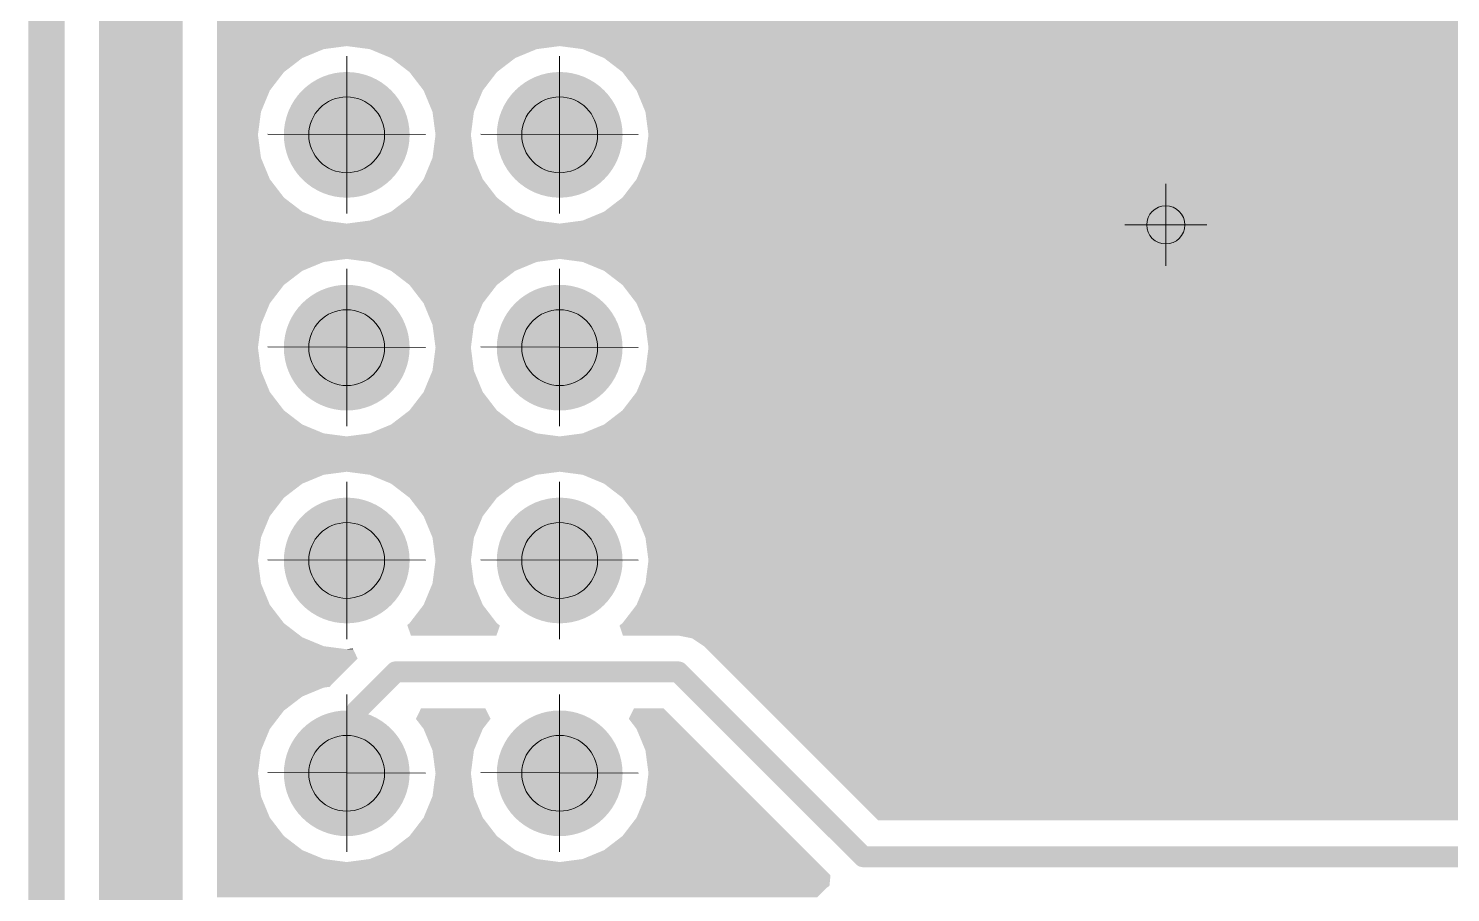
# Model space of a CAD drawing. Header units: inches. Extents: x -14 to 5184, y -66 to 1689.
# Drawn here: x 2235.21 to 2269.08, y 670.75 to 691.34 of the extents above; entities that cross this region are included whole.
import ezdxf

# ---------------------------------------------------------------- set-up
doc = ezdxf.new("R2010")
doc.units = ezdxf.units.IN
doc.header["$MEASUREMENT"] = 0
doc.layers.add('DRILL', color=7, linetype='Continuous', true_color=0xffffff)
doc.layers.add('Drill Gost', color=7, linetype='Continuous')
doc.layers.add('Poligon', color=7, linetype='Continuous')

# ---------------------------------------------------------------- blocks, each defined once
blk = doc.blocks.new('ROUND_4')
at = {"const_width": 0.015748}
blk.add_lwpolyline([(-0.007874, 0, 1), (0.007874, 0, 1)], format="xyb", close=True, dxfattribs=at)
blk = doc.blocks.new('ROUND_23')
at = {"const_width": 0.02953}
blk.add_lwpolyline([(-0.01476, 0, 1), (0.01476, 0, 1)], format="xyb", close=True, dxfattribs=at)
blk = doc.blocks.new('ROUND_5')
at = {"const_width": 0.00492}
blk.add_lwpolyline([(-0.00246, 0, 1), (0.00246, 0, 1)], format="xyb", close=True, dxfattribs=at)
blk = doc.blocks.new('ROUND_32')
at = {"const_width": 0.007874}
blk.add_lwpolyline([(-0.003937, 0, 1), (0.003937, 0, 1)], format="xyb", close=True, dxfattribs=at)

msp = doc.modelspace()

# ---------------------------------------------------------------- hatches: boundary and pattern name
at = {"layer": 'Drill Gost', "lineweight": 9, "transparency": 33554457}
h = msp.add_hatch(color=256, dxfattribs=at)
h.dxf.hatch_style = 1
h.paths.add_polyline_path([(2243.6953, 688.8094), (2242.7923, 688.8124), (2242.7923, 689.7052, -0.4118954)])
h.paths.add_polyline_path([(2242.7923, 688.8124), (2242.7923, 687.8994, -0.4142136), (2241.8894, 688.8023, -0.0036367), (2241.8895, 688.8154)])
h = msp.add_hatch(color=256, dxfattribs=at)
h.dxf.hatch_style = 1
h.paths.add_polyline_path([(2242.7924, 689.7052, -0.4118954), (2243.6953, 688.8094), (2242.7924, 688.8124)])
h = msp.add_hatch(color=256, dxfattribs=at)
h.dxf.hatch_style = 1
h.paths.add_polyline_path([(2248.7666, 688.8094), (2247.8637, 688.8124), (2247.8637, 689.7052, -0.4118954)])
h.paths.add_polyline_path([(2247.8637, 688.8124), (2247.8637, 687.8994, -0.4142136), (2246.9607, 688.8023, -0.0036367), (2246.9608, 688.8154)])
h = msp.add_hatch(color=256, dxfattribs=at)
h.dxf.hatch_style = 1
h.paths.add_polyline_path([(2247.8637, 689.7052, -0.4118954), (2248.7666, 688.8094), (2247.8637, 688.8124)])
h = msp.add_hatch(color=256, dxfattribs=at)
h.dxf.hatch_style = 1
h.paths.add_polyline_path([(2243.6953, 683.7381), (2242.7923, 683.7411), (2242.7923, 684.6339, -0.4118954)])
h.paths.add_polyline_path([(2242.7923, 683.7411), (2242.7923, 682.828, -0.4142136), (2241.8894, 683.731, -0.0036367), (2241.8895, 683.7441)])
h = msp.add_hatch(color=256, dxfattribs=at)
h.dxf.hatch_style = 1
h.paths.add_polyline_path([(2242.7924, 684.6339, -0.4118954), (2243.6953, 683.7381), (2242.7924, 683.7411)])
h = msp.add_hatch(color=256, dxfattribs=at)
h.dxf.hatch_style = 1
h.paths.add_polyline_path([(2248.7666, 683.7381), (2247.8637, 683.7411), (2247.8637, 684.6339, -0.4118954)])
h.paths.add_polyline_path([(2247.8637, 683.7411), (2247.8637, 682.828, -0.4142136), (2246.9607, 683.731, -0.0036367), (2246.9608, 683.7441)])
h = msp.add_hatch(color=256, dxfattribs=at)
h.dxf.hatch_style = 1
h.paths.add_polyline_path([(2247.8637, 684.6339, -0.4118954), (2248.7666, 683.7381), (2247.8637, 683.7411)])
h = msp.add_hatch(color=256, dxfattribs=at)
h.dxf.hatch_style = 1
h.paths.add_polyline_path([(2243.6953, 678.6668), (2242.7923, 678.6698), (2242.7923, 679.5626, -0.4118954)])
h.paths.add_polyline_path([(2242.7923, 678.6698), (2242.7923, 677.7567, -0.4142136), (2241.8894, 678.6597, -0.0036367), (2241.8895, 678.6728)])
h = msp.add_hatch(color=256, dxfattribs=at)
h.dxf.hatch_style = 1
h.paths.add_polyline_path([(2242.7924, 679.5626, -0.4118954), (2243.6953, 678.6668), (2242.7924, 678.6698)])
h = msp.add_hatch(color=256, dxfattribs=at)
h.dxf.hatch_style = 1
h.paths.add_polyline_path([(2248.7666, 678.6668), (2247.8637, 678.6698), (2247.8637, 679.5626, -0.4118954)])
h.paths.add_polyline_path([(2247.8637, 678.6698), (2247.8637, 677.7567, -0.4142136), (2246.9607, 678.6597, -0.0036367), (2246.9608, 678.6728)])
h = msp.add_hatch(color=256, dxfattribs=at)
h.dxf.hatch_style = 1
h.paths.add_polyline_path([(2247.8637, 679.5626, -0.4118954), (2248.7666, 678.6668), (2247.8637, 678.6698)])
h = msp.add_hatch(color=256, dxfattribs=at)
h.dxf.hatch_style = 1
h.paths.add_polyline_path([(2243.6953, 673.5955), (2242.7923, 673.5985), (2242.7923, 674.4913, -0.4118954)])
h.paths.add_polyline_path([(2242.7923, 673.5985), (2242.7923, 672.6854, -0.4142136), (2241.8894, 673.5883, -0.0036367), (2241.8895, 673.6015)])
h = msp.add_hatch(color=256, dxfattribs=at)
h.dxf.hatch_style = 1
h.paths.add_polyline_path([(2242.7924, 674.4913, -0.4118954), (2243.6953, 673.5955), (2242.7924, 673.5985)])
h = msp.add_hatch(color=256, dxfattribs=at)
h.dxf.hatch_style = 1
h.paths.add_polyline_path([(2248.7666, 673.5955), (2247.8637, 673.5985), (2247.8637, 674.4913, -0.4118954)])
h.paths.add_polyline_path([(2247.8637, 673.5985), (2247.8637, 672.6854, -0.4142136), (2246.9607, 673.5883, -0.0036367), (2246.9608, 673.6015)])
h = msp.add_hatch(color=256, dxfattribs=at)
h.dxf.hatch_style = 1
h.paths.add_polyline_path([(2247.8637, 674.4913, -0.4118954), (2248.7666, 673.5955), (2247.8637, 673.5985)])

# ---------------------------------------------------------------- linework, layer by layer
for points, const_width in [([(2237.892, 645.2767), (2237.892, 698.7845)], 1.9966), ([(2243.9585, 676.0044), (2243.0327, 675.0787)], 0.4991), ([(2250.6893, 676.0044), (2243.9585, 676.0044)], 0.4991), ([(2255.0936, 671.6001), (2250.6893, 676.0044)], 0.4991), ([(2243.0327, 673.827), (2243.0327, 675.0787)], 0.4991), ([(2243.0327, 673.827), (2242.7936, 673.5879)], 0.4991), ([(2286.3875, 671.6001), (2255.0936, 671.6001)], 0.4991)]:
    msp.add_lwpolyline(points, dxfattribs=dict(const_width=const_width))
for p, q in [((2242.7923, 690.6762), (2242.7923, 686.9284)), ((2242.7924, 690.6762), (2242.7924, 686.9284)), ((2247.8637, 690.6762), (2247.8637, 686.9284)), ((2247.8637, 690.6762), (2247.8637, 686.9284)), ((2244.6663, 688.8062), (2240.9185, 688.8186)), ((2244.6663, 688.8062), (2240.9185, 688.8186)), ((2249.7376, 688.8062), (2245.9898, 688.8186)), ((2249.7376, 688.8062), (2245.9898, 688.8186)), ((2262.2989, 686.656), (2262.2989, 687.6352)), ((2262.2989, 686.656), (2261.3197, 686.656)), ((2262.2989, 686.656), (2262.2989, 685.6767)), ((2262.2989, 686.656), (2263.2782, 686.656)), ((2242.7923, 685.6049), (2242.7923, 681.857)), ((2242.7924, 685.6049), (2242.7924, 681.857)), ((2247.8637, 685.6049), (2247.8637, 681.857)), ((2247.8637, 685.6049), (2247.8637, 681.857)), ((2244.6663, 683.7349), (2240.9185, 683.7473)), ((2244.6663, 683.7349), (2240.9185, 683.7473)), ((2249.7376, 683.7349), (2245.9898, 683.7473)), ((2249.7376, 683.7349), (2245.9898, 683.7473)), ((2242.7923, 680.5336), (2242.7923, 676.7857)), ((2242.7924, 680.5336), (2242.7924, 676.7857)), ((2247.8637, 680.5336), (2247.8637, 676.7857)), ((2247.8637, 680.5336), (2247.8637, 676.7857)), ((2244.6663, 678.6636), (2240.9185, 678.676)), ((2244.6663, 678.6636), (2240.9185, 678.676)), ((2249.7376, 678.6636), (2245.9898, 678.676)), ((2249.7376, 678.6636), (2245.9898, 678.676)), ((2242.7923, 675.4623), (2242.7923, 671.7144)), ((2242.7924, 675.4623), (2242.7924, 671.7144)), ((2247.8637, 675.4623), (2247.8637, 671.7144)), ((2247.8637, 675.4623), (2247.8637, 671.7144)), ((2244.6663, 673.5923), (2240.9185, 673.6047)), ((2244.6663, 673.5923), (2240.9185, 673.6047)), ((2249.7376, 673.5923), (2245.9898, 673.6047)), ((2249.7376, 673.5923), (2245.9898, 673.6047))]:
    msp.add_line(p, q, dxfattribs=at)
for centre, radius in [((2242.7924, 688.8023), 0.9029), ((2242.7923, 688.8023), 0.9029), ((2247.8637, 688.8023), 0.9029), ((2247.8637, 688.8023), 0.9029), ((2262.2989, 686.656), 0.4542), ((2242.7924, 683.731), 0.9029), ((2242.7923, 683.731), 0.9029), ((2247.8637, 683.731), 0.9029), ((2247.8637, 683.731), 0.9029), ((2242.7924, 678.6597), 0.9029), ((2242.7923, 678.6597), 0.9029), ((2247.8637, 678.6597), 0.9029), ((2247.8637, 678.6597), 0.9029), ((2242.7924, 673.5883), 0.9029), ((2242.7923, 673.5883), 0.9029), ((2247.8637, 673.5883), 0.9029), ((2247.8637, 673.5883), 0.9029)]:
    msp.add_circle(centre, radius, dxfattribs=at)
at = {"layer": 'Poligon', "color": 252}
for points in [[(2236.0796, 645.2767), (2236.0796, 712.6852), (2235.2137, 645.2767), (2235.2137, 712.6852)], [(2272.4832, 690.9162), (2272.4832, 691.7585), (2239.7044, 690.9162), (2239.7044, 691.7585)], [(2242.2463, 690.8441), (2242.7936, 690.9162), (2239.7044, 690.8441), (2239.7044, 690.9162)], [(2247.3176, 690.8441), (2247.8649, 690.9162), (2243.3409, 690.8441), (2242.7936, 690.9162)], [(2272.4832, 690.8441), (2272.4832, 690.9162), (2248.4121, 690.8441), (2247.8649, 690.9162)], [(2241.7364, 690.6329), (2242.2463, 690.8441), (2239.7044, 690.6329), (2239.7044, 690.8441)], [(2241.2984, 690.2968), (2241.7364, 690.6329), (2239.7044, 690.2968), (2239.7044, 690.6329)], [(2246.8076, 690.6329), (2247.3176, 690.8441), (2243.8508, 690.6329), (2243.3409, 690.8441)], [(2246.3697, 690.2968), (2246.8076, 690.6329), (2244.2888, 690.2968), (2243.8508, 690.6329)], [(2272.4832, 690.6329), (2272.4832, 690.8441), (2248.9221, 690.6329), (2248.4121, 690.8441)], [(2272.4832, 690.2968), (2272.4832, 690.6329), (2249.36, 690.2968), (2248.9221, 690.6329)], [(2240.9624, 689.8589), (2241.2984, 690.2968), (2239.7044, 689.8589), (2239.7044, 690.2968)], [(2246.0337, 689.8589), (2246.3697, 690.2968), (2244.6248, 689.8589), (2244.2888, 690.2968)], [(2272.4832, 689.8589), (2272.4832, 690.2968), (2249.696, 689.8589), (2249.36, 690.2968)], [(2240.7512, 689.3489), (2240.9624, 689.8589), (2239.7044, 689.3489), (2239.7044, 689.8589)], [(2245.8224, 689.3489), (2246.0337, 689.8589), (2244.836, 689.3489), (2244.6248, 689.8589)], [(2272.4832, 689.3489), (2272.4832, 689.8589), (2249.9073, 689.3489), (2249.696, 689.8589)], [(2240.6791, 688.8017), (2240.7512, 689.3489), (2239.7044, 688.8017), (2239.7044, 689.3489)], [(2245.7504, 688.8017), (2245.8224, 689.3489), (2244.9081, 688.8017), (2244.836, 689.3489)], [(2272.4832, 688.8017), (2272.4832, 689.3489), (2249.9793, 688.8017), (2249.9073, 689.3489)], [(2240.7512, 688.2544), (2240.6791, 688.8017), (2239.7044, 688.2544), (2239.7044, 688.8017)], [(2245.8224, 688.2544), (2245.7504, 688.8017), (2244.836, 688.2544), (2244.9081, 688.8017)], [(2272.4832, 688.2544), (2272.4832, 688.8017), (2249.9073, 688.2544), (2249.9793, 688.8017)], [(2240.9624, 687.7444), (2240.7512, 688.2544), (2239.7044, 687.7444), (2239.7044, 688.2544)], [(2246.0337, 687.7444), (2245.8224, 688.2544), (2244.6248, 687.7444), (2244.836, 688.2544)], [(2272.4832, 687.7444), (2272.4832, 688.2544), (2249.696, 687.7444), (2249.9073, 688.2544)], [(2241.2984, 687.3065), (2240.9624, 687.7444), (2239.7044, 687.3065), (2239.7044, 687.7444)], [(2246.3697, 687.3065), (2246.0337, 687.7444), (2244.2888, 687.3065), (2244.6248, 687.7444)], [(2272.4832, 687.3065), (2272.4832, 687.7444), (2249.36, 687.3065), (2249.696, 687.7444)], [(2241.7364, 686.9705), (2241.2984, 687.3065), (2239.7044, 686.9705), (2239.7044, 687.3065)], [(2246.8076, 686.9705), (2246.3697, 687.3065), (2243.8508, 686.9705), (2244.2888, 687.3065)], [(2272.4832, 686.9705), (2272.4832, 687.3065), (2248.9221, 686.9705), (2249.36, 687.3065)], [(2242.2463, 686.7593), (2241.7364, 686.9705), (2239.7044, 686.7593), (2239.7044, 686.9705)], [(2247.3176, 686.7593), (2246.8076, 686.9705), (2243.3409, 686.7593), (2243.8508, 686.9705)], [(2272.4832, 686.7593), (2272.4832, 686.9705), (2248.4121, 686.7593), (2248.9221, 686.9705)], [(2242.7936, 686.6872), (2242.2463, 686.7593), (2239.7044, 686.6872), (2239.7044, 686.7593)], [(2272.4832, 685.8449), (2272.4832, 686.6872), (2239.7044, 685.8449), (2239.7044, 686.6872)], [(2247.8649, 686.6872), (2247.3176, 686.7593), (2242.7936, 686.6872), (2243.3409, 686.7593)], [(2272.4832, 686.6872), (2272.4832, 686.7593), (2247.8649, 686.6872), (2248.4121, 686.7593)], [(2242.2463, 685.7728), (2242.7936, 685.8449), (2239.7044, 685.7728), (2239.7044, 685.8449)], [(2247.3176, 685.7728), (2247.8649, 685.8449), (2243.3409, 685.7728), (2242.7936, 685.8449)], [(2272.4832, 685.7728), (2272.4832, 685.8449), (2248.4121, 685.7728), (2247.8649, 685.8449)], [(2241.7364, 685.5616), (2242.2463, 685.7728), (2239.7044, 685.5616), (2239.7044, 685.7728)], [(2241.2984, 685.2256), (2241.7364, 685.5616), (2239.7044, 685.2256), (2239.7044, 685.5616)], [(2246.8076, 685.5616), (2247.3176, 685.7728), (2243.8508, 685.5616), (2243.3409, 685.7728)], [(2246.3697, 685.2256), (2246.8076, 685.5616), (2244.2888, 685.2256), (2243.8508, 685.5616)], [(2272.4832, 685.5616), (2272.4832, 685.7728), (2248.9221, 685.5616), (2248.4121, 685.7728)], [(2272.4832, 685.2256), (2272.4832, 685.5616), (2249.36, 685.2256), (2248.9221, 685.5616)], [(2240.9624, 684.7877), (2241.2984, 685.2256), (2239.7044, 684.7877), (2239.7044, 685.2256)], [(2246.0337, 684.7877), (2246.3697, 685.2256), (2244.6248, 684.7877), (2244.2888, 685.2256)], [(2272.4832, 684.7877), (2272.4832, 685.2256), (2249.696, 684.7877), (2249.36, 685.2256)], [(2240.7512, 684.2777), (2240.9624, 684.7877), (2239.7044, 684.2777), (2239.7044, 684.7877)], [(2245.8224, 684.2777), (2246.0337, 684.7877), (2244.836, 684.2777), (2244.6248, 684.7877)], [(2272.4832, 684.2938), (2272.4832, 684.7877), (2249.9006, 684.2938), (2249.696, 684.7877)], [(2240.6791, 683.7304), (2240.7512, 684.2777), (2239.7044, 683.7304), (2239.7044, 684.2777)], [(2245.7504, 683.7304), (2245.8224, 684.2777), (2244.9081, 683.7304), (2244.836, 684.2777)], [(2272.4864, 684.2777), (2272.4832, 684.2938), (2249.9073, 684.2777), (2249.9006, 684.2938)], [(2272.549, 683.9627), (2272.4864, 684.2777), (2249.9488, 683.9627), (2249.9073, 684.2777)], [(2272.7043, 683.7304), (2272.549, 683.9627), (2249.9793, 683.7304), (2249.9488, 683.9627)], [(2240.7512, 683.1832), (2240.6791, 683.7304), (2239.7044, 683.1832), (2239.7044, 683.7304)], [(2245.8224, 683.1832), (2245.7504, 683.7304), (2244.836, 683.1832), (2244.9081, 683.7304)], [(2273.2355, 683.1832), (2272.7366, 683.682), (2249.9073, 683.1832), (2249.973, 683.682)], [(2272.7366, 683.682), (2272.7043, 683.7304), (2249.973, 683.682), (2249.9793, 683.7304)], [(2240.9624, 682.6732), (2240.7512, 683.1832), (2239.7044, 682.6732), (2239.7044, 683.1832)], [(2246.0337, 682.6732), (2245.8224, 683.1832), (2244.6248, 682.6732), (2244.836, 683.1832)], [(2273.7454, 682.6732), (2273.2355, 683.1832), (2249.696, 682.6732), (2249.9073, 683.1832)], [(2241.2984, 682.2353), (2240.9624, 682.6732), (2239.7044, 682.2353), (2239.7044, 682.6732)], [(2246.3697, 682.2353), (2246.0337, 682.6732), (2244.2888, 682.2353), (2244.6248, 682.6732)], [(2274.1834, 682.2353), (2273.7454, 682.6732), (2249.36, 682.2353), (2249.696, 682.6732)], [(2241.7364, 681.8992), (2241.2984, 682.2353), (2239.7044, 681.8992), (2239.7044, 682.2353)], [(2246.8076, 681.8992), (2246.3697, 682.2353), (2243.8508, 681.8992), (2244.2888, 682.2353)], [(2274.5194, 681.8992), (2274.1834, 682.2353), (2248.9221, 681.8992), (2249.36, 682.2353)], [(2242.2463, 681.688), (2241.7364, 681.8992), (2239.7044, 681.688), (2239.7044, 681.8992)], [(2247.3176, 681.688), (2246.8076, 681.8992), (2243.3409, 681.688), (2243.8508, 681.8992)], [(2274.7306, 681.688), (2274.5194, 681.8992), (2248.4121, 681.688), (2248.9221, 681.8992)], [(2242.7936, 681.616), (2242.2463, 681.688), (2239.7044, 681.616), (2239.7044, 681.688)], [(2274.8672, 681.5514), (2274.8027, 681.616), (2239.7044, 681.5514), (2239.7044, 681.616)], [(2275.1479, 681.3639), (2274.8672, 681.5514), (2239.7044, 681.3639), (2239.7044, 681.5514)], [(2247.8649, 681.616), (2247.3176, 681.688), (2242.7936, 681.616), (2243.3409, 681.688)], [(2274.8027, 681.616), (2274.7306, 681.688), (2247.8649, 681.616), (2248.4121, 681.688)], [(2275.4789, 681.298), (2275.1479, 681.3639), (2239.7044, 681.298), (2239.7044, 681.3639)], [(2287.0419, 680.7736), (2287.0419, 681.298), (2239.7044, 680.7736), (2239.7044, 681.298)], [(2242.2463, 680.7016), (2242.7936, 680.7736), (2239.7044, 680.7016), (2239.7044, 680.7736)], [(2247.3176, 680.7016), (2247.8649, 680.7736), (2243.3409, 680.7016), (2242.7936, 680.7736)], [(2287.0419, 680.7016), (2287.0419, 680.7736), (2248.4121, 680.7016), (2247.8649, 680.7736)], [(2241.7364, 680.4903), (2242.2463, 680.7016), (2239.7044, 680.4903), (2239.7044, 680.7016)], [(2241.2984, 680.1543), (2241.7364, 680.4903), (2239.7044, 680.1543), (2239.7044, 680.4903)], [(2246.8076, 680.4903), (2247.3176, 680.7016), (2243.8508, 680.4903), (2243.3409, 680.7016)], [(2246.3697, 680.1543), (2246.8076, 680.4903), (2244.2888, 680.1543), (2243.8508, 680.4903)], [(2287.0419, 680.4903), (2287.0419, 680.7016), (2248.9221, 680.4903), (2248.4121, 680.7016)], [(2287.0419, 680.1543), (2287.0419, 680.4903), (2249.36, 680.1543), (2248.9221, 680.4903)], [(2240.9624, 679.7164), (2241.2984, 680.1543), (2239.7044, 679.7164), (2239.7044, 680.1543)], [(2246.0337, 679.7164), (2246.3697, 680.1543), (2244.6248, 679.7164), (2244.2888, 680.1543)], [(2287.0419, 679.7164), (2287.0419, 680.1543), (2249.696, 679.7164), (2249.36, 680.1543)], [(2240.7512, 679.2064), (2240.9624, 679.7164), (2239.7044, 679.2064), (2239.7044, 679.7164)], [(2245.8224, 679.2064), (2246.0337, 679.7164), (2244.836, 679.2064), (2244.6248, 679.7164)], [(2287.0419, 679.2064), (2287.0419, 679.7164), (2249.9073, 679.2064), (2249.696, 679.7164)], [(2240.6791, 678.6592), (2240.7512, 679.2064), (2239.7044, 678.6592), (2239.7044, 679.2064)], [(2245.7504, 678.6592), (2245.8224, 679.2064), (2244.9081, 678.6592), (2244.836, 679.2064)], [(2287.0419, 678.6592), (2287.0419, 679.2064), (2249.9793, 678.6592), (2249.9073, 679.2064)], [(2240.7512, 678.1119), (2240.6791, 678.6592), (2239.7044, 678.1119), (2239.7044, 678.6592)], [(2245.8224, 678.1119), (2245.7504, 678.6592), (2244.836, 678.1119), (2244.9081, 678.6592)], [(2287.0419, 678.1119), (2287.0419, 678.6592), (2249.9073, 678.1119), (2249.9793, 678.6592)], [(2240.9624, 677.6019), (2240.7512, 678.1119), (2239.7044, 677.6019), (2239.7044, 678.1119)], [(2246.0337, 677.6019), (2245.8224, 678.1119), (2244.6248, 677.6019), (2244.836, 678.1119)], [(2287.0419, 677.6019), (2287.0419, 678.1119), (2249.696, 677.6019), (2249.9073, 678.1119)], [(2241.2984, 677.164), (2240.9624, 677.6019), (2239.7044, 677.164), (2239.7044, 677.6019)], [(2246.3697, 677.164), (2246.0337, 677.6019), (2244.2888, 677.164), (2244.6248, 677.6019)], [(2287.0419, 677.164), (2287.0419, 677.6019), (2249.36, 677.164), (2249.696, 677.6019)], [(2241.7364, 676.828), (2241.2984, 677.164), (2239.7044, 676.828), (2239.7044, 677.164)], [(2246.423, 677.1231), (2246.3697, 677.164), (2244.2355, 677.1231), (2244.2888, 677.164)], [(2246.4405, 677.1097), (2246.423, 677.1231), (2244.2401, 677.1097), (2244.2355, 677.1231)], [(2246.359, 676.8696), (2246.4405, 677.1097), (2244.3216, 676.8696), (2244.2401, 677.1097)], [(2287.0419, 677.1097), (2287.0419, 677.164), (2249.2892, 677.1097), (2249.36, 677.164)], [(2287.0419, 676.8696), (2287.0419, 677.1097), (2249.3707, 676.8696), (2249.2892, 677.1097)], [(2242.2463, 676.6167), (2241.7364, 676.828), (2239.7044, 676.6167), (2239.7044, 676.828)], [(2287.0419, 676.8037), (2287.0419, 676.8696), (2251.0204, 676.8037), (2250.6893, 676.8696)], [(2287.0419, 676.6162), (2287.0419, 676.8037), (2251.3011, 676.6162), (2251.0204, 676.8037)], [(2242.7936, 676.5447), (2242.2463, 676.6167), (2239.7044, 676.5447), (2239.7044, 676.6167)], [(2243.0537, 676.3232), (2242.9445, 676.5447), (2239.7044, 676.3232), (2239.7044, 676.5447)], [(2242.421, 675.6904), (2243.0537, 676.3232), (2239.7044, 675.6904), (2239.7044, 676.3232)], [(2242.9445, 676.5447), (2242.9353, 676.5633), (2242.7936, 676.5447), (2242.9353, 676.5633)], [(2287.0419, 673.478), (2287.0419, 676.6162), (2254.4392, 673.478), (2251.3011, 676.6162)], [(2242.3938, 675.6497), (2242.421, 675.6904), (2239.7044, 675.6497), (2239.7044, 675.6904)], [(2242.2463, 675.6303), (2242.3938, 675.6497), (2239.7044, 675.6303), (2239.7044, 675.6497)], [(2241.7364, 675.4191), (2242.2463, 675.6303), (2239.7044, 675.4191), (2239.7044, 675.6303)], [(2241.2984, 675.0831), (2241.7364, 675.4191), (2239.7044, 675.0831), (2239.7044, 675.4191)], [(2240.9624, 674.6451), (2241.2984, 675.0831), (2239.7044, 674.6451), (2239.7044, 675.0831)], [(2246.2182, 674.8857), (2246.0932, 675.1392), (2244.4402, 674.8857), (2244.5653, 675.1392)], [(2250.5845, 674.8857), (2250.3309, 675.1392), (2249.5115, 674.8857), (2249.6365, 675.1392)], [(2240.7512, 674.1352), (2240.9624, 674.6451), (2239.7044, 674.1352), (2239.7044, 674.6451)], [(2246.0337, 674.6451), (2246.2182, 674.8857), (2244.6248, 674.6451), (2244.4402, 674.8857)], [(2245.8224, 674.1352), (2246.0337, 674.6451), (2244.836, 674.1352), (2244.6248, 674.6451)], [(2250.8251, 674.6451), (2250.5845, 674.8857), (2249.696, 674.6451), (2249.5115, 674.8857)], [(2251.335, 674.1352), (2250.8251, 674.6451), (2249.9073, 674.1352), (2249.696, 674.6451)], [(2240.6791, 673.5879), (2240.7512, 674.1352), (2239.7044, 673.5879), (2239.7044, 674.1352)], [(2245.7504, 673.5879), (2245.8224, 674.1352), (2244.9081, 673.5879), (2244.836, 674.1352)], [(2251.8823, 673.5879), (2251.335, 674.1352), (2249.9793, 673.5879), (2249.9073, 674.1352)], [(2240.7512, 673.0406), (2240.6791, 673.5879), (2239.7044, 673.0406), (2239.7044, 673.5879)], [(2245.8224, 673.0406), (2245.7504, 673.5879), (2244.836, 673.0406), (2244.9081, 673.5879)], [(2252.4296, 673.0406), (2251.8823, 673.5879), (2249.9073, 673.0406), (2249.9793, 673.5879)], [(2286.0292, 672.4653), (2287.0419, 673.478), (2255.4519, 672.4653), (2254.4392, 673.478)], [(2240.9624, 672.5307), (2240.7512, 673.0406), (2239.7044, 672.5307), (2239.7044, 673.0406)], [(2246.0337, 672.5307), (2245.8224, 673.0406), (2244.6248, 672.5307), (2244.836, 673.0406)], [(2252.9395, 672.5307), (2252.4296, 673.0406), (2249.696, 672.5307), (2249.9073, 673.0406)], [(2241.2984, 672.0927), (2240.9624, 672.5307), (2239.7044, 672.0927), (2239.7044, 672.5307)], [(2246.3697, 672.0927), (2246.0337, 672.5307), (2244.2888, 672.0927), (2244.6248, 672.5307)], [(2253.3774, 672.0927), (2252.9395, 672.5307), (2249.36, 672.0927), (2249.696, 672.5307)], [(2241.7364, 671.7567), (2241.2984, 672.0927), (2239.7044, 671.7567), (2239.7044, 672.0927)], [(2246.8076, 671.7567), (2246.3697, 672.0927), (2243.8508, 671.7567), (2244.2888, 672.0927)], [(2253.7135, 671.7567), (2253.3774, 672.0927), (2248.9221, 671.7567), (2249.36, 672.0927)], [(2242.2463, 671.5455), (2241.7364, 671.7567), (2239.7044, 671.5455), (2239.7044, 671.7567)], [(2247.3176, 671.5455), (2246.8076, 671.7567), (2243.3409, 671.5455), (2243.8508, 671.7567)], [(2253.9247, 671.5455), (2253.7135, 671.7567), (2248.4121, 671.5455), (2248.9221, 671.7567)], [(2242.7936, 671.4734), (2242.2463, 671.5455), (2239.7044, 671.4734), (2239.7044, 671.5455)], [(2254.3136, 671.1566), (2253.9968, 671.4734), (2239.7044, 671.1566), (2239.7044, 671.4734)], [(2247.8649, 671.4734), (2247.3176, 671.5455), (2242.7936, 671.4734), (2243.3409, 671.5455)], [(2253.9968, 671.4734), (2253.9247, 671.5455), (2247.8649, 671.4734), (2248.4121, 671.5455)], [(2254.2888, 670.9042), (2254.3136, 671.1566), (2239.7044, 670.9042), (2239.7044, 671.1566)], [(2254.2318, 670.8661), (2254.2888, 670.9042), (2239.7044, 670.8661), (2239.7044, 670.9042)], [(2253.9968, 670.6311), (2254.2318, 670.8661), (2239.7044, 670.6311), (2239.7044, 670.8661)]]:
    msp.add_solid(points, dxfattribs=at)

# ---------------------------------------------------------------- block references
at = {"xscale": -50.7125995, "yscale": 50.7125995, "zscale": 50.7125995}
for name, p in [('ROUND_23', (2242.7936, 688.8017)), ('ROUND_23', (2247.8649, 688.8017)), ('ROUND_4', (2262.3, 686.6554)), ('ROUND_23', (2242.7936, 683.7304)), ('ROUND_23', (2247.8649, 683.7304)), ('ROUND_23', (2242.7936, 678.6592)), ('ROUND_23', (2247.8649, 678.6592)), ('ROUND_5', (2243.9585, 676.0044)), ('ROUND_5', (2243.9585, 676.0044)), ('ROUND_5', (2250.6893, 676.0044)), ('ROUND_5', (2250.6893, 676.0044)), ('ROUND_5', (2243.0327, 675.0787)), ('ROUND_5', (2243.0327, 675.0787)), ('ROUND_23', (2242.7936, 673.5879)), ('ROUND_23', (2247.8649, 673.5879)), ('ROUND_5', (2243.0327, 673.827)), ('ROUND_5', (2243.0327, 673.827)), ('ROUND_5', (2242.7936, 673.5879)), ('ROUND_5', (2255.0936, 671.6001)), ('ROUND_5', (2255.0936, 671.6001))]:
    msp.add_blockref(name, p, dxfattribs=at)
at = {"layer": 'DRILL', "color": 1, "xscale": -50.7125995, "yscale": 50.7125995, "zscale": 50.7125995}
for name, p in [('ROUND_4', (2242.7936, 688.8017)), ('ROUND_4', (2247.8649, 688.8017)), ('ROUND_32', (2262.3, 686.6554)), ('ROUND_4', (2242.7936, 683.7304)), ('ROUND_4', (2247.8649, 683.7304)), ('ROUND_4', (2242.7936, 678.6592)), ('ROUND_4', (2247.8649, 678.6592)), ('ROUND_4', (2242.7936, 673.5879)), ('ROUND_4', (2247.8649, 673.5879))]:
    msp.add_blockref(name, p, dxfattribs=at)

doc.saveas('drawing.dxf')
